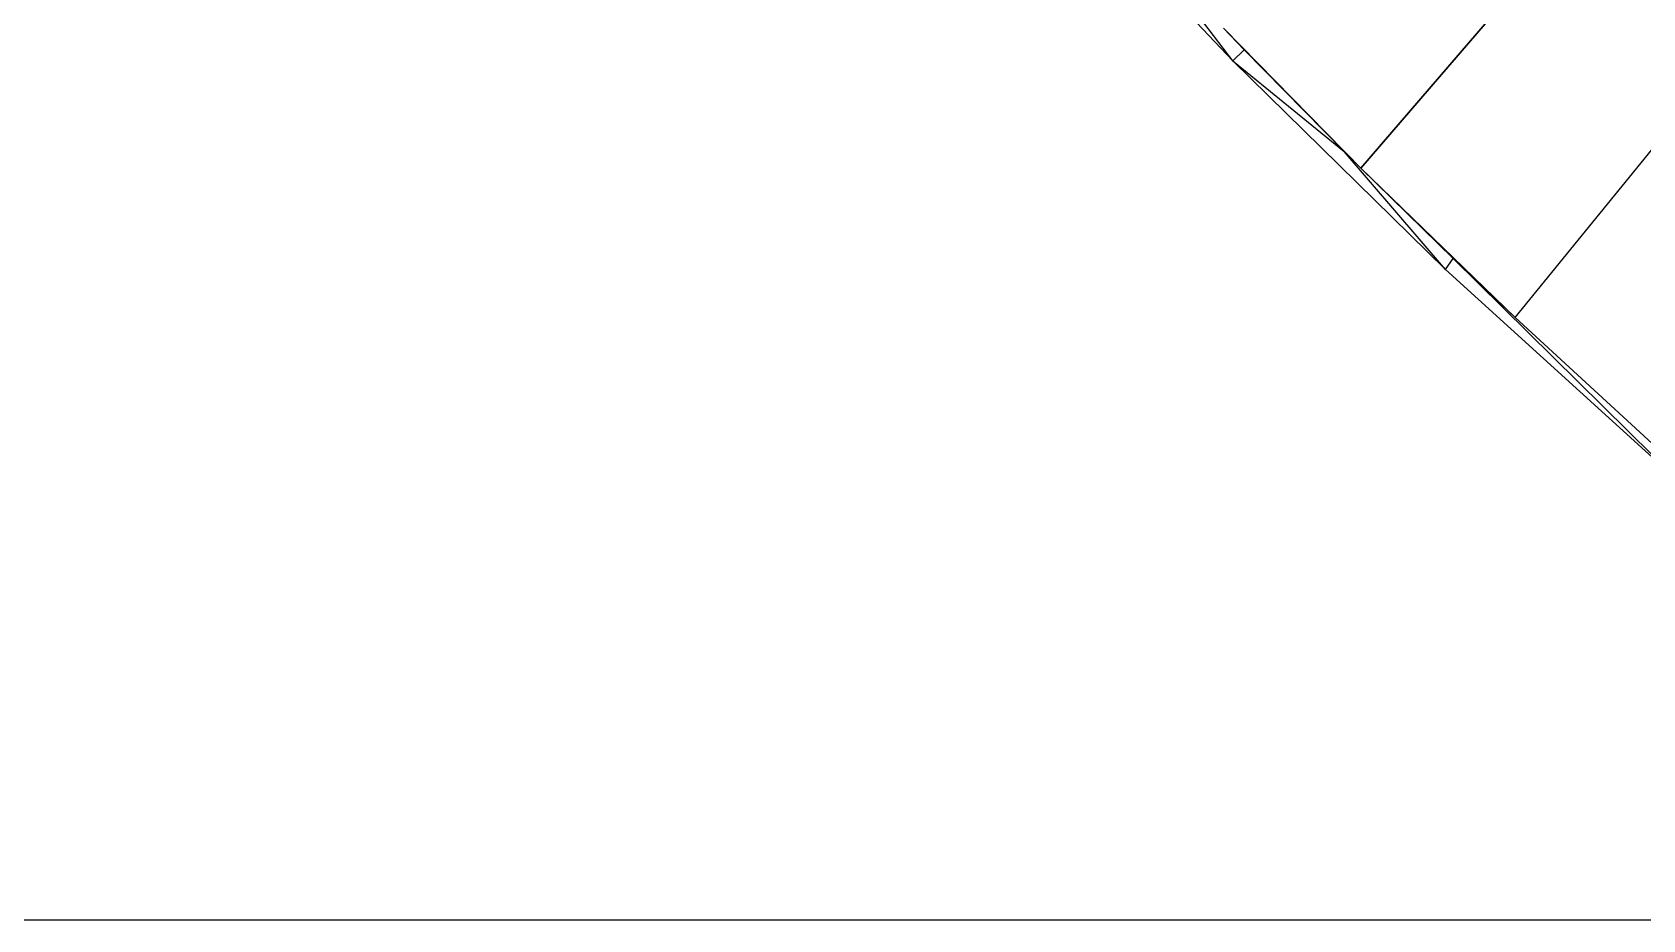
# Model space of a CAD drawing. Header units: inches. Extents: x 0 to 594, y -420 to 0.
# Drawn here: x 289.246 to 289.969, y -309.938 to -309.539 of the extents above; entities that cross this region are included whole.
import ezdxf

# ---------------------------------------------------------------- set-up
doc = ezdxf.new("R2010")
doc.units = ezdxf.units.IN
doc.header["$MEASUREMENT"] = 0

msp = doc.modelspace()

# ---------------------------------------------------------------- linework, layer by layer
at = {"color": 18, "true_color": 0x000000}
for p, q in [((289.84265, -309.59991), (292.23124, -306.82052)), ((292.23124, -306.82052), (289.84265, -309.59991)), ((289.9119, -309.66695), (292.23124, -306.82052)), ((289.9119, -309.66695), (292.23124, -306.82052)), ((289.78513, -309.55168), (289.69832, -309.45981)), ((289.78513, -309.55168), (289.69832, -309.45981)), ((289.78513, -309.55168), (289.69832, -309.45981)), ((289.69832, -309.45981), (289.78513, -309.55168)), ((289.78513, -309.55168), (289.74552, -309.49978)), ((289.78513, -309.55168), (289.74552, -309.49978)), ((289.7902, -309.5467), (289.78087, -309.53701)), ((289.84265, -309.59991), (289.78087, -309.53701)), ((289.7902, -309.5467), (289.78087, -309.53701)), ((289.78087, -309.53701), (289.84265, -309.59991)), ((289.78439, -309.5406), (289.7902, -309.5467)), ((289.7902, -309.5467), (289.78439, -309.5406)), ((289.7902, -309.5467), (289.78439, -309.5406)), ((289.7902, -309.5467), (289.78439, -309.5406)), ((289.7902, -309.5467), (289.78439, -309.5406)), ((289.7902, -309.5467), (289.78439, -309.5406)), ((289.7902, -309.5467), (289.78439, -309.5406)), ((289.7902, -309.5467), (289.78439, -309.5406)), ((289.7902, -309.5467), (289.78439, -309.5406)), ((289.7902, -309.5467), (289.78439, -309.5406)), ((289.7902, -309.5467), (289.78439, -309.5406)), ((289.7902, -309.5467), (289.78439, -309.5406)), ((289.7902, -309.5467), (289.78439, -309.5406)), ((289.7902, -309.5467), (289.78439, -309.5406)), ((289.7902, -309.5467), (289.78439, -309.5406)), ((289.7902, -309.5467), (289.78439, -309.5406)), ((289.7902, -309.5467), (289.78439, -309.5406)), ((289.7902, -309.5467), (289.78439, -309.5406)), ((289.78513, -309.55168), (289.7902, -309.5467)), ((289.78513, -309.55168), (289.7902, -309.5467)), ((289.78985, -309.54633), (289.78993, -309.54624)), ((289.78985, -309.54633), (289.78993, -309.54624)), ((289.7899, -309.54639), (289.78999, -309.5463)), ((289.7899, -309.54639), (289.78999, -309.5463)), ((289.7902, -309.5467), (289.84265, -309.59991)), ((289.7902, -309.5467), (289.83509, -309.59237)), ((289.7902, -309.5467), (289.84265, -309.59991)), ((289.83509, -309.59237), (289.7902, -309.5467)), ((289.83509, -309.59237), (289.7902, -309.5467)), ((289.7902, -309.5467), (289.83509, -309.59237)), ((289.7902, -309.5467), (289.83509, -309.59237)), ((289.83509, -309.59237), (289.7902, -309.5467)), ((289.7902, -309.5467), (289.83509, -309.59237)), ((289.7902, -309.5467), (289.83509, -309.59237)), ((289.83509, -309.59237), (289.7902, -309.5467)), ((289.7902, -309.5467), (289.83509, -309.59237)), ((289.7902, -309.5467), (289.83509, -309.59237)), ((289.7902, -309.5467), (289.83509, -309.59237)), ((289.83509, -309.59237), (289.7902, -309.5467)), ((289.83509, -309.59237), (289.7902, -309.5467)), ((289.83509, -309.59237), (289.7902, -309.5467)), ((289.7902, -309.5467), (289.83509, -309.59237)), ((289.83509, -309.59237), (289.7902, -309.5467)), ((289.83509, -309.59237), (289.7902, -309.5467)), ((289.78513, -309.55168), (289.88069, -309.64544)), ((289.78513, -309.55168), (289.83509, -309.59237)), ((289.78513, -309.55168), (289.88069, -309.64544)), ((289.78513, -309.55168), (289.83509, -309.59237)), ((289.78513, -309.55168), (289.88069, -309.64544)), ((289.78513, -309.55168), (289.88069, -309.64544)), ((289.83509, -309.59237), (289.84265, -309.59991)), ((289.83509, -309.59237), (289.83941, -309.5966)), ((289.83509, -309.59237), (289.84265, -309.59991)), ((289.83509, -309.59237), (289.83941, -309.5966)), ((289.83509, -309.59237), (289.83941, -309.5966)), ((289.88069, -309.64544), (289.83509, -309.59237)), ((289.83941, -309.5966), (289.83509, -309.59237)), ((289.88069, -309.64544), (289.83509, -309.59237)), ((289.83941, -309.5966), (289.83509, -309.59237)), ((289.83941, -309.5966), (289.83509, -309.59237)), ((289.83941, -309.5966), (289.83509, -309.59237)), ((289.83941, -309.5966), (289.83509, -309.59237)), ((289.83941, -309.5966), (289.83509, -309.59237)), ((289.83941, -309.5966), (289.83509, -309.59237)), ((289.83941, -309.5966), (289.83509, -309.59237)), ((289.83941, -309.5966), (289.83509, -309.59237)), ((289.83941, -309.5966), (289.83509, -309.59237)), ((289.83941, -309.5966), (289.83509, -309.59237)), ((289.83941, -309.5966), (289.83509, -309.59237)), ((289.83941, -309.5966), (289.83509, -309.59237)), ((289.83941, -309.5966), (289.83509, -309.59237)), ((289.83941, -309.5966), (289.83509, -309.59237)), ((289.88411, -309.64047), (289.84265, -309.59991)), ((289.84265, -309.59991), (289.88411, -309.64047)), ((289.9119, -309.66695), (289.84265, -309.59991)), ((289.9119, -309.66695), (289.84265, -309.59991)), ((289.85179, -309.60875), (289.88411, -309.64047)), ((289.85179, -309.60875), (289.88411, -309.64047)), ((289.85179, -309.60875), (289.88411, -309.64047)), ((289.88411, -309.64047), (289.85179, -309.60875)), ((289.88411, -309.64047), (289.85179, -309.60875)), ((289.88411, -309.64047), (289.85179, -309.60875)), ((289.88411, -309.64047), (289.85179, -309.60875)), ((289.88411, -309.64047), (289.85179, -309.60875)), ((289.88411, -309.64047), (289.85179, -309.60875)), ((289.88411, -309.64047), (289.85179, -309.60875)), ((289.88411, -309.64047), (289.85179, -309.60875)), ((289.88411, -309.64047), (289.85179, -309.60875)), ((289.88411, -309.64047), (289.85179, -309.60875)), ((289.88411, -309.64047), (289.85179, -309.60875)), ((289.88411, -309.64047), (289.85179, -309.60875)), ((289.88411, -309.64047), (289.85179, -309.60875)), ((289.88411, -309.64047), (289.85179, -309.60875)), ((289.88411, -309.64047), (289.85179, -309.60875)), ((289.88069, -309.64544), (289.88411, -309.64047)), ((289.88069, -309.64544), (289.88411, -309.64047)), ((289.89434, -309.64995), (289.88411, -309.64047)), ((289.88411, -309.64047), (289.89434, -309.64995)), ((289.88411, -309.64047), (289.89434, -309.64995)), ((289.88411, -309.64047), (289.89434, -309.64995)), ((289.98589, -309.74104), (289.88411, -309.64047)), ((289.89434, -309.64995), (289.88411, -309.64047)), ((289.98589, -309.74104), (289.88411, -309.64047)), ((289.88411, -309.64047), (289.89434, -309.64995)), ((289.9119, -309.66695), (289.88411, -309.64047)), ((289.9119, -309.66695), (289.88411, -309.64047)), ((289.89434, -309.64995), (289.88411, -309.64047)), ((289.89434, -309.64995), (289.88411, -309.64047)), ((289.89434, -309.64995), (289.88411, -309.64047)), ((289.89434, -309.64995), (289.88411, -309.64047)), ((289.89434, -309.64995), (289.88411, -309.64047)), ((289.89434, -309.64995), (289.88411, -309.64047)), ((289.89434, -309.64995), (289.88411, -309.64047)), ((289.89434, -309.64995), (289.88411, -309.64047)), ((289.89434, -309.64995), (289.88411, -309.64047)), ((289.89434, -309.64995), (289.88411, -309.64047)), ((289.89434, -309.64995), (289.88411, -309.64047)), ((289.89434, -309.64995), (289.88411, -309.64047)), ((289.88448, -309.64081), (289.88467, -309.64059)), ((289.88467, -309.64059), (289.88448, -309.64081)), ((289.88453, -309.64086), (289.88472, -309.64063)), ((289.88472, -309.64063), (289.88453, -309.64086)), ((289.98589, -309.74104), (289.88069, -309.64544)), ((289.88069, -309.64544), (289.98589, -309.74104)), ((289.98589, -309.74104), (289.88069, -309.64544)), ((289.98589, -309.74104), (289.88069, -309.64544)), ((289.98476, -309.73389), (289.9119, -309.66695)), ((289.9119, -309.66695), (289.98476, -309.73389)), ((285.5, -309.93761), (311.04555, -309.93761))]:
    msp.add_line(p, q, dxfattribs=at)

doc.saveas('drawing.dxf')
